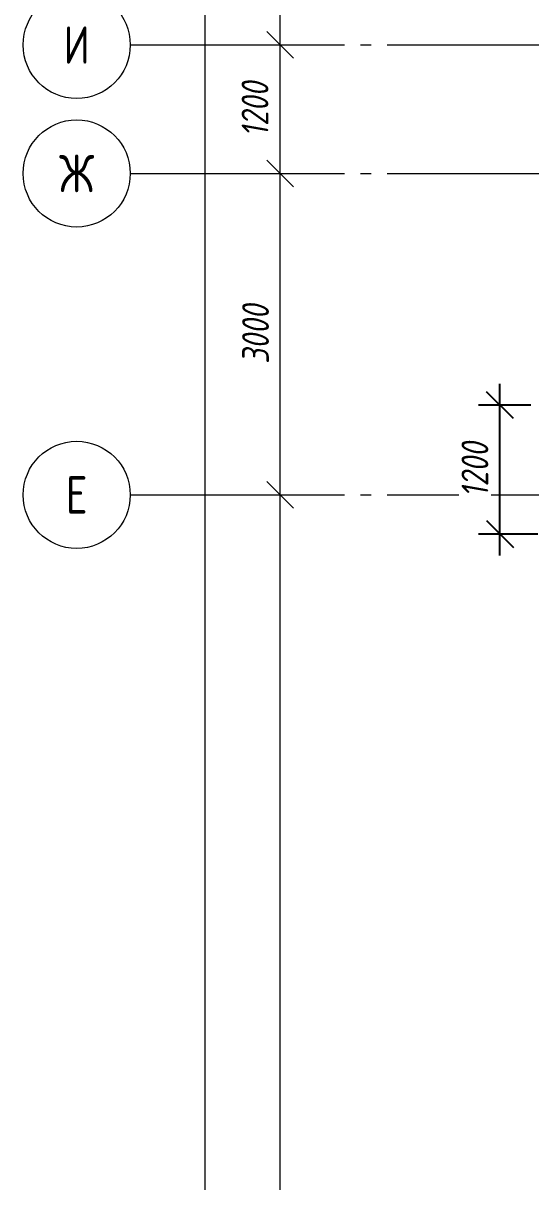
# Model space of a CAD drawing. Header units: millimetres. Extents: x -85420 to 1195317, y -69347 to 470418.
# Drawn here: x 425206 to 429947, y 48164 to 58979 of the extents above; entities that cross this region are included whole.
import ezdxf

# ---------------------------------------------------------------- set-up
doc = ezdxf.new("R2010")
doc.units = ezdxf.units.MM
for name, pattern in [('GOST2.303 6', [12, 8, -1.5, 1, -1.5]), ('ГОСТ 2.303 4', [7, 5, -2, 0]), ('ГОСТ 2.303 5', [24, 20, -1.5, 1, -1.5]), ('осевая', [50.8, 31.75, -6.35, 6.35, -6.35])]:
    doc.linetypes.add(name, pattern=pattern)
doc.layers.add('+АР_Осевые линии', color=252, linetype='GOST2.303 6', lineweight=9)
doc.layers.add('+АР_Размеры', color=252, linetype='Continuous', lineweight=0)
doc.layers.add('ОСИ', color=7, linetype='осевая', lineweight=13, true_color=0x999999)
doc.layers.add('ПБ_граница', color=7, linetype='ГОСТ 2.303 4', lineweight=40, true_color=0xdb0000)
doc.styles.add('GOST 2.304', font='CS_Gost2304.shx')
doc.styles.add('ГОСТ 2.304', font='CS_Gost2304.shx', dxfattribs={"oblique": 10})
doc.dimstyles.new('СПДС', dxfattribs={"dimscale": 100, "dimtxt": 2.5, "dimasz": 2.5, "dimexe": 2, "dimexo": 0.625, "dimgap": 1, "dimtad": 1, "dimdec": 0, "dimrnd": 5, "dimtxsty": 'ГОСТ 2.304', "dimblk": 'OBLIQUE', "dimblk1": 'OBLIQUE', "dimblk2": 'OBLIQUE', "dimcen": 2.5, "dimdle": 2, "dimadec": 0, "dimazin": 2, "dimtfac": 0.75, "dimtdec": 4, "dimtmove": 1, "dimatfit": 3, "dimfxl": 1, "dimtfill": 1, "dimtolj": 1, "dimarcsym": 1})

# ---------------------------------------------------------------- blocks, each defined once
blk = doc.blocks.new('_Oblique')
at = {"color": 0, "linetype": 'ByBlock', "lineweight": -2}
blk.add_line((-0.5, -0.5), (0.5, 0.5), dxfattribs=at)
blk = doc.blocks.new('*D336')
at = {"layer": 'Defpoints', "color": 0, "ltscale": 100, "transparency": 16777216}
for p in [(429659, 55413), (430010, 55413), (430076, 54211)]:
    blk.add_point(p, dxfattribs=at)
at = {"layer": 'ПБ_граница', "color": 0, "linetype": 'ByBlock', "lineweight": -2, "ltscale": 100, "transparency": 16777216}
for p, q in [((429659, 54011), (429659, 55613)), ((429948, 55413), (429459, 55413)), ((430014, 54211), (429459, 54211))]:
    blk.add_line(p, q, dxfattribs=at)
at = {"layer": 'ПБ_граница', "color": 0, "lineweight": -2, "ltscale": 100, "transparency": 16777216, "xscale": 250, "yscale": 250, "zscale": 250}
for p, rotation in [((429659, 55413), 90), ((429659, 54211), 270)]:
    blk.add_blockref('_Oblique', p, dxfattribs=dict(at, rotation=rotation))
at = {"layer": 'ПБ_граница', "color": 0, "lineweight": 0, "ltscale": 100, "transparency": 16777216, "insert": (429425, 54812), "char_height": 250, "attachment_point": 5, "rotation": 90, "style": 'ГОСТ 2.304', "bg_fill": 3, "box_fill_scale": 1.1, "bg_fill_color": 256, "bg_fill_true_color": 13158600, "bg_fill_transparency": 0}
blk.add_mtext('\\A1;1200', dxfattribs=at)
blk = doc.blocks.new('*D211')
at = {"layer": '+АР_Размеры', "color": 0, "lineweight": -2, "ltscale": 100, "transparency": 16777216}
for p, q in [((-3500, -6550), (-3500, 55650)), ((-4137, 55450), (-3300, 55450)), ((-4137, -6350), (-3300, -6350))]:
    blk.add_line(p, q, dxfattribs=at)
at = {"layer": 'Defpoints', "color": 0, "transparency": 16777216}
for p in [(-4200, 55450), (-3500, 55450), (-4200, -6350)]:
    blk.add_point(p, dxfattribs=at)
at = {"layer": '+АР_Размеры', "color": 0, "lineweight": -2, "transparency": 16777216, "xscale": 250, "yscale": 250, "zscale": 250}
for p, rotation in [((-3500, 55450), 90), ((-3500, -6350), 270)]:
    blk.add_blockref('_Oblique', p, dxfattribs=dict(at, rotation=rotation))
at = {"layer": '+АР_Размеры', "color": 0, "ltscale": 100, "transparency": 16777216, "insert": (-3732, 19750), "char_height": 250, "attachment_point": 5, "rotation": 90, "style": 'ГОСТ 2.304', "bg_fill": 3, "box_fill_scale": 1.1, "bg_fill_color": 256, "bg_fill_true_color": 13158600, "bg_fill_transparency": 0}
blk.add_mtext('\\A1;61800', dxfattribs=at)
blk = doc.blocks.new('Ось сетки - Диаметр 10 мм-1135821-0_Подвал _-2_700__Планировка')
at = {"layer": '+АР_Осевые линии', "linetype": 'Continuous'}
blk.add_circle((0, 0), 5, dxfattribs=at)
blk = doc.blocks.new('*D216')
at = {"layer": '+АР_Размеры', "color": 0, "lineweight": -2, "ltscale": 100, "transparency": 16777216}
for p, q in [((-2800, 24050), (-2800, 39450)), ((-4137, 39250), (-2600, 39250)), ((-4137, 24250), (-2600, 24250))]:
    blk.add_line(p, q, dxfattribs=at)
at = {"layer": 'Defpoints', "color": 0, "transparency": 16777216}
for p in [(-4200, 39250), (-2800, 39250), (-4200, 24250)]:
    blk.add_point(p, dxfattribs=at)
at = {"layer": '+АР_Размеры', "color": 0, "lineweight": -2, "transparency": 16777216, "xscale": 250, "yscale": 250, "zscale": 250}
for p, rotation in [((-2800, 39250), 90), ((-2800, 24250), 270)]:
    blk.add_blockref('_Oblique', p, dxfattribs=dict(at, rotation=rotation))
at = {"layer": '+АР_Размеры', "color": 0, "ltscale": 100, "transparency": 16777216, "insert": (-3030, 31750), "char_height": 250, "attachment_point": 5, "rotation": 90, "style": 'ГОСТ 2.304', "bg_fill": 3, "box_fill_scale": 1.1, "bg_fill_color": 256, "bg_fill_true_color": 13158600, "bg_fill_transparency": 0}
blk.add_mtext('\\A1;15000', dxfattribs=at)
blk = doc.blocks.new('*D217')
at = {"layer": '+АР_Размеры', "color": 0, "lineweight": -2, "ltscale": 100, "transparency": 16777216}
for p, q in [((-2800, 39050), (-2800, 42450)), ((-4137, 42250), (-2600, 42250)), ((-4137, 39250), (-2600, 39250))]:
    blk.add_line(p, q, dxfattribs=at)
at = {"layer": 'Defpoints', "color": 0, "transparency": 16777216}
for p in [(-4200, 42250), (-2800, 42250), (-4200, 39250)]:
    blk.add_point(p, dxfattribs=at)
at = {"layer": '+АР_Размеры', "color": 0, "lineweight": -2, "transparency": 16777216, "xscale": 250, "yscale": 250, "zscale": 250}
for p, rotation in [((-2800, 42250), 90), ((-2800, 39250), 270)]:
    blk.add_blockref('_Oblique', p, dxfattribs=dict(at, rotation=rotation))
at = {"layer": '+АР_Размеры', "color": 0, "ltscale": 100, "transparency": 16777216, "insert": (-3030, 40750), "char_height": 250, "attachment_point": 5, "rotation": 90, "style": 'ГОСТ 2.304', "bg_fill": 3, "box_fill_scale": 1.1, "bg_fill_color": 256, "bg_fill_true_color": 13158600, "bg_fill_transparency": 0}
blk.add_mtext('\\A1;3000', dxfattribs=at)
blk = doc.blocks.new('*D218')
at = {"layer": '+АР_Размеры', "color": 0, "lineweight": -2, "ltscale": 100, "transparency": 16777216}
for p, q in [((-2800, 42050), (-2800, 43650)), ((-4137, 43450), (-2600, 43450)), ((-4137, 42250), (-2600, 42250))]:
    blk.add_line(p, q, dxfattribs=at)
at = {"layer": 'Defpoints', "color": 0, "transparency": 16777216}
for p in [(-4200, 43450), (-2800, 43450), (-4200, 42250)]:
    blk.add_point(p, dxfattribs=at)
at = {"layer": '+АР_Размеры', "color": 0, "lineweight": -2, "transparency": 16777216, "xscale": 250, "yscale": 250, "zscale": 250}
for p, rotation in [((-2800, 43450), 90), ((-2800, 42250), 270)]:
    blk.add_blockref('_Oblique', p, dxfattribs=dict(at, rotation=rotation))
at = {"layer": '+АР_Размеры', "color": 0, "ltscale": 100, "transparency": 16777216, "insert": (-3035, 42850), "char_height": 250, "attachment_point": 5, "rotation": 90, "style": 'ГОСТ 2.304', "bg_fill": 3, "box_fill_scale": 1.1, "bg_fill_color": 256, "bg_fill_true_color": 13158600, "bg_fill_transparency": 0}
blk.add_mtext('\\A1;1200', dxfattribs=at)
blk = doc.blocks.new('*D219')
at = {"layer": '+АР_Размеры', "color": 0, "lineweight": -2, "ltscale": 100, "transparency": 16777216}
for p, q in [((-2800, 43250), (-2800, 49650)), ((-4137, 49450), (-2600, 49450)), ((-4137, 43450), (-2600, 43450))]:
    blk.add_line(p, q, dxfattribs=at)
at = {"layer": 'Defpoints', "color": 0, "transparency": 16777216}
for p in [(-4200, 49450), (-2800, 49450), (-4200, 43450)]:
    blk.add_point(p, dxfattribs=at)
at = {"layer": '+АР_Размеры', "color": 0, "lineweight": -2, "transparency": 16777216, "xscale": 250, "yscale": 250, "zscale": 250}
for p, rotation in [((-2800, 49450), 90), ((-2800, 43450), 270)]:
    blk.add_blockref('_Oblique', p, dxfattribs=dict(at, rotation=rotation))
at = {"layer": '+АР_Размеры', "color": 0, "ltscale": 100, "transparency": 16777216, "insert": (-3032, 48047), "char_height": 250, "attachment_point": 5, "rotation": 90, "style": 'ГОСТ 2.304', "bg_fill": 3, "box_fill_scale": 1.1, "bg_fill_color": 256, "bg_fill_true_color": 13158600, "bg_fill_transparency": 0}
blk.add_mtext('\\A1;6000', dxfattribs=at)
blk = doc.blocks.new('A$C314F1C93')
at = {"layer": '+АР_Осевые линии', "linetype": 'ГОСТ 2.303 5', "lineweight": 0, "ltscale": 100}
for points in [[(-4200, 43450), (75280, 43450)], [(-4200, 42250), (75280, 42250)], [(-4200, 39250), (75280, 39250)]]:
    blk.add_lwpolyline(points, dxfattribs=at)
at = {"layer": '+АР_Осевые линии', "linetype": 'ГОСТ 2.303 5', "lineweight": 25, "ltscale": 100, "xscale": 100.0000000000002, "yscale": 100.0000000000002, "zscale": 100.0000000000002, "rotation": 90}
for p in [(-4700, 43450), (-4700, 42250), (-4700, 39250)]:
    blk.add_blockref('Ось сетки - Диаметр 10 мм-1135821-0_Подвал _-2_700__Планировка', p, dxfattribs=at)
at = {"layer": '+АР_Осевые линии', "linetype": 'ГОСТ 2.303 5', "lineweight": 0, "ltscale": 100, "char_height": 350, "attachment_point": 5, "style": 'GOST 2.304'}
for s, insert in [('И', (-4700, 43450)), ('Ж', (-4700, 42250)), ('Е', (-4700, 39250))]:
    blk.add_mtext(s, dxfattribs=dict(at, insert=insert))
at = {"layer": '+АР_Размеры', "ltscale": 100}
dim = blk.add_linear_dim(base=(-3500, 55450), p1=(-4200, -6350), p2=(-4200, 55450), angle=90, dimstyle='СПДС', override={"dimscale": 100}, dxfattribs=at)
dim.commit()
dim.dimension.update_dxf_attribs({"geometry": '*D211', "text_midpoint": (-3500, 19750), "dimtype": 160})
dim = blk.add_linear_dim(base=(-2800, 39250), p1=(-4200, 24250), p2=(-4200, 39250), angle=90, dimstyle='СПДС', override={"dimscale": 100}, dxfattribs=at)
dim.commit()
dim.dimension.update_dxf_attribs({"geometry": '*D216', "text_midpoint": (-3030.2, 31750)})
dim = blk.add_linear_dim(base=(-2800, 42250), p1=(-4200, 39250), p2=(-4200, 42250), angle=90, dimstyle='СПДС', override={"dimscale": 100}, dxfattribs=at)
dim.commit()
dim.dimension.update_dxf_attribs({"geometry": '*D217', "text_midpoint": (-3030.2, 40750)})
dim = blk.add_linear_dim(base=(-2800, 43450), p1=(-4200, 42250), p2=(-4200, 43450), angle=90, dimstyle='СПДС', override={"dimscale": 100}, dxfattribs=at)
dim.commit()
dim.dimension.update_dxf_attribs({"geometry": '*D218', "text_midpoint": (-3034.7, 42850)})
dim = blk.add_linear_dim(base=(-2800, 49450), p1=(-4200, 43450), p2=(-4200, 49450), angle=90, dimstyle='СПДС', override={"dimscale": 100}, dxfattribs=at)
dim.commit()
dim.dimension.update_dxf_attribs({"geometry": '*D219', "text_midpoint": (-2800, 48047.3), "dimtype": 160})

msp = doc.modelspace()

# ---------------------------------------------------------------- block references
at = {"layer": 'ОСИ', "ltscale": 40}
msp.add_blockref('A$C314F1C93', (430406.4, 15326.4, 0), dxfattribs=at)

# ---------------------------------------------------------------- next in the draw order: dimensions: what is measured, and where the dimension line sits
at = {"layer": 'ПБ_граница', "linetype": 'ByBlock', "lineweight": 0, "ltscale": 100}
dim = msp.add_linear_dim(base=(429659.4, 55412.6, 0), p1=(430076.4, 54211.4, 0), p2=(430010.1, 55412.6, 0), angle=90, dimstyle='СПДС', dxfattribs=at)
dim.commit()
dim.dimension.update_dxf_attribs({"geometry": '*D336', "text_midpoint": (429424.7, 54812, 0)})

doc.saveas('drawing.dxf')
